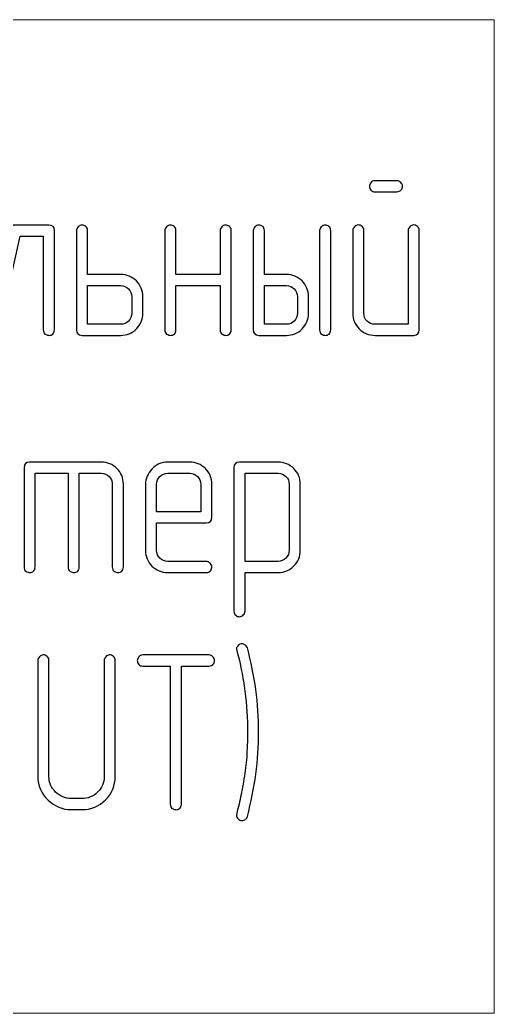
# Model space of a CAD drawing. Header units: millimetres. Extents: x -200 to 200, y -144 to 143.
# Drawn here: x 37.99 to 55.74, y 74.43 to 111.63 of the extents above; entities that cross this region are included whole.
import ezdxf

# ---------------------------------------------------------------- set-up
doc = ezdxf.new("R2010")
doc.units = ezdxf.units.MM
doc.header["$MEASUREMENT"] = 0
doc.layers.add('BLACK', color=7, linetype='Continuous')

msp = doc.modelspace()

# ---------------------------------------------------------------- linework, layer by layer
at = {"layer": 'BLACK', "color": 250, "lineweight": 20}
msp.add_lwpolyline([(10.5513, 74.4343), (55.7383, 74.4343), (55.7383, 111.6283), (10.5513, 111.6283), (10.5513, 74.4343)], close=True, dxfattribs=at)
at = {"layer": 'BLACK', "color": 250}
for points, knots in [([(52.1036, 105.1913), (52.1036, 105.1913), (51.2823, 105.1913), (51.2823, 105.1913), (51.2188, 105.1913), (51.168, 105.211), (51.1285, 105.2491), (51.0932, 105.2943), (51.0749, 105.3437), (51.0749, 105.3987), (51.0749, 105.4297), (51.0918, 105.4707), (51.1271, 105.5257), (51.161, 105.5793), (51.2132, 105.6061), (51.2823, 105.6061), (51.2823, 105.6061), (52.1036, 105.6061), (52.1036, 105.6061), (52.153, 105.6061), (52.201, 105.5835), (52.2447, 105.5398), (52.2885, 105.4961), (52.311, 105.4481), (52.311, 105.3987), (52.311, 105.3493), (52.2927, 105.3013), (52.2574, 105.2576), (52.2207, 105.2138), (52.1699, 105.1913), (52.1036, 105.1913)], [0, 0, 0, 0, 0.1, 0.1, 0.1, 0.2, 0.2, 0.2, 0.3, 0.3, 0.3, 0.4, 0.4, 0.4, 0.5, 0.5, 0.5, 0.6, 0.6, 0.6, 0.7, 0.7, 0.7, 0.8, 0.8, 0.8, 0.9, 0.9, 0.9, 1, 1, 1, 1]), ([(39.2849, 100.0209), (39.2849, 99.956), (39.2652, 99.9024), (39.2271, 99.8643), (39.1875, 99.8318), (39.1382, 99.8149), (39.0775, 99.8149), (39.0521, 99.8149), (39.0041, 99.8318), (38.9321, 99.8643), (38.8912, 99.8982), (38.87, 99.9504), (38.87, 100.0209), (38.87, 100.0209), (38.87, 103.5318), (38.87, 103.5318), (38.87, 103.5318), (38.0022, 103.5318), (38.0022, 103.5318), (38.0022, 103.5318), (37.212, 99.9758), (37.212, 99.9758), (37.1866, 99.8685), (37.1231, 99.8149), (37.0172, 99.8149), (36.9594, 99.8149), (36.91, 99.8332), (36.8663, 99.8713), (36.8239, 99.908), (36.8028, 99.9574), (36.8028, 100.0167), (36.8028, 100.0167), (36.807, 100.0675), (36.807, 100.0675), (36.807, 100.0675), (37.6339, 103.7858), (37.6339, 103.7858), (37.6593, 103.893), (37.727, 103.9466), (37.8371, 103.9466), (37.8371, 103.9466), (39.0775, 103.9466), (39.0775, 103.9466), (39.2158, 103.9466), (39.2849, 103.8775), (39.2849, 103.7406), (39.2849, 103.7406), (39.2849, 100.0209), (39.2849, 100.0209)], [0, 0, 0, 0, 0.0625, 0.0625, 0.0625, 0.125, 0.125, 0.125, 0.1875, 0.1875, 0.1875, 0.25, 0.25, 0.25, 0.3125, 0.3125, 0.3125, 0.375, 0.375, 0.375, 0.4375, 0.4375, 0.4375, 0.5, 0.5, 0.5, 0.5625, 0.5625, 0.5625, 0.625, 0.625, 0.625, 0.6875, 0.6875, 0.6875, 0.75, 0.75, 0.75, 0.8125, 0.8125, 0.8125, 0.875, 0.875, 0.875, 0.9375, 0.9375, 0.9375, 1, 1, 1, 1]), ([(40.5267, 102.0924), (40.5267, 102.0924), (41.7657, 102.0924), (41.7657, 102.0924), (41.9943, 102.0924), (42.1904, 102.0134), (42.3513, 101.854), (42.5122, 101.6959), (42.5926, 101.4984), (42.5926, 101.2641), (42.5926, 101.2641), (42.5926, 100.6432), (42.5926, 100.6432), (42.5926, 100.4118), (42.5122, 100.2157), (42.3527, 100.0548), (42.1933, 99.8953), (41.9971, 99.8149), (41.7657, 99.8149), (41.7657, 99.8149), (40.3193, 99.8149), (40.3193, 99.8149), (40.181, 99.8149), (40.1119, 99.884), (40.1119, 100.0209), (40.1119, 100.0209), (40.1119, 103.7406), (40.1119, 103.7406), (40.1119, 103.7844), (40.133, 103.8295), (40.174, 103.8761), (40.2163, 103.9227), (40.2643, 103.9466), (40.3193, 103.9466), (40.3687, 103.9466), (40.4167, 103.9283), (40.4604, 103.893), (40.5042, 103.8577), (40.5267, 103.8069), (40.5267, 103.7406), (40.5267, 103.7406), (40.5267, 102.0924), (40.5267, 102.0924)], [0, 0, 0, 0, 0.0714286, 0.0714286, 0.0714286, 0.1428571, 0.1428571, 0.1428571, 0.2142857, 0.2142857, 0.2142857, 0.2857143, 0.2857143, 0.2857143, 0.3571429, 0.3571429, 0.3571429, 0.4285714, 0.4285714, 0.4285714, 0.5, 0.5, 0.5, 0.5714286, 0.5714286, 0.5714286, 0.6428571, 0.6428571, 0.6428571, 0.7142857, 0.7142857, 0.7142857, 0.7857143, 0.7857143, 0.7857143, 0.8571429, 0.8571429, 0.8571429, 0.9285714, 0.9285714, 0.9285714, 1, 1, 1, 1]), ([(45.4854, 102.0924), (45.4854, 102.0924), (45.4854, 103.7406), (45.4854, 103.7406), (45.4854, 103.7844), (45.5066, 103.8295), (45.5475, 103.8761), (45.5899, 103.9227), (45.6378, 103.9466), (45.6929, 103.9466), (45.7423, 103.9466), (45.7902, 103.9283), (45.834, 103.893), (45.8777, 103.8577), (45.9003, 103.8055), (45.9003, 103.7406), (45.9003, 103.7406), (45.9003, 100.0209), (45.9003, 100.0209), (45.9003, 99.956), (45.8806, 99.9024), (45.8425, 99.8643), (45.8029, 99.8318), (45.7536, 99.8149), (45.6929, 99.8149), (45.6675, 99.8149), (45.6195, 99.8318), (45.5475, 99.8643), (45.5066, 99.8982), (45.4854, 99.9504), (45.4854, 100.0223), (45.4854, 100.0223), (45.4854, 101.6776), (45.4854, 101.6776), (45.4854, 101.6776), (43.8344, 101.6776), (43.8344, 101.6776), (43.8344, 101.6776), (43.8344, 100.0223), (43.8344, 100.0223), (43.8344, 99.956), (43.8147, 99.9038), (43.7766, 99.8643), (43.7371, 99.8318), (43.6877, 99.8149), (43.627, 99.8149), (43.6016, 99.8149), (43.5536, 99.8318), (43.4817, 99.8643), (43.4407, 99.8982), (43.4196, 99.9504), (43.4196, 100.0209), (43.4196, 100.0209), (43.4196, 103.7406), (43.4196, 103.7406), (43.4196, 103.7844), (43.4407, 103.8295), (43.4817, 103.8761), (43.524, 103.9227), (43.572, 103.9466), (43.627, 103.9466), (43.6764, 103.9466), (43.7244, 103.9283), (43.7681, 103.893), (43.8119, 103.8577), (43.8344, 103.8069), (43.8344, 103.7406), (43.8344, 103.7406), (43.8344, 102.0924), (43.8344, 102.0924), (43.8344, 102.0924), (45.4854, 102.0924), (45.4854, 102.0924)], [0, 0, 0, 0, 0.0416667, 0.0416667, 0.0416667, 0.0833333, 0.0833333, 0.0833333, 0.125, 0.125, 0.125, 0.1666667, 0.1666667, 0.1666667, 0.2083333, 0.2083333, 0.2083333, 0.25, 0.25, 0.25, 0.2916667, 0.2916667, 0.2916667, 0.3333333, 0.3333333, 0.3333333, 0.375, 0.375, 0.375, 0.4166667, 0.4166667, 0.4166667, 0.4583333, 0.4583333, 0.4583333, 0.5, 0.5, 0.5, 0.5416667, 0.5416667, 0.5416667, 0.5833333, 0.5833333, 0.5833333, 0.625, 0.625, 0.625, 0.6666667, 0.6666667, 0.6666667, 0.7083333, 0.7083333, 0.7083333, 0.75, 0.75, 0.75, 0.7916667, 0.7916667, 0.7916667, 0.8333333, 0.8333333, 0.8333333, 0.875, 0.875, 0.875, 0.9166667, 0.9166667, 0.9166667, 0.9583333, 0.9583333, 0.9583333, 1, 1, 1, 1]), ([(47.1421, 102.0924), (47.1421, 102.0924), (47.9676, 102.0924), (47.9676, 102.0924), (48.1962, 102.0924), (48.391, 102.0134), (48.5518, 101.854), (48.7127, 101.6959), (48.7931, 101.4984), (48.7931, 101.2641), (48.7931, 101.2641), (48.7931, 100.6432), (48.7931, 100.6432), (48.7931, 100.4118), (48.7127, 100.2157), (48.5533, 100.0548), (48.3938, 99.8953), (48.1977, 99.8149), (47.9662, 99.8149), (47.9662, 99.8149), (46.9333, 99.8149), (46.9333, 99.8149), (46.7964, 99.8149), (46.7273, 99.884), (46.7273, 100.0209), (46.7273, 100.0209), (46.7273, 103.7406), (46.7273, 103.7406), (46.7273, 103.7844), (46.7484, 103.8295), (46.7894, 103.8761), (46.8317, 103.9227), (46.8797, 103.9466), (46.9347, 103.9466), (46.9841, 103.9466), (47.0321, 103.9283), (47.0758, 103.893), (47.1196, 103.8577), (47.1421, 103.8069), (47.1421, 103.7406), (47.1421, 103.7406), (47.1421, 102.0924), (47.1421, 102.0924)], [0, 0, 0, 0, 0.0714286, 0.0714286, 0.0714286, 0.1428571, 0.1428571, 0.1428571, 0.2142857, 0.2142857, 0.2142857, 0.2857143, 0.2857143, 0.2857143, 0.3571429, 0.3571429, 0.3571429, 0.4285714, 0.4285714, 0.4285714, 0.5, 0.5, 0.5, 0.5714286, 0.5714286, 0.5714286, 0.6428571, 0.6428571, 0.6428571, 0.7142857, 0.7142857, 0.7142857, 0.7857143, 0.7857143, 0.7857143, 0.8571429, 0.8571429, 0.8571429, 0.9285714, 0.9285714, 0.9285714, 1, 1, 1, 1]), ([(49.6229, 100.0209), (49.6229, 99.956), (49.6031, 99.9024), (49.565, 99.8643), (49.5255, 99.8318), (49.4761, 99.8149), (49.4154, 99.8149), (49.39, 99.8149), (49.3421, 99.8318), (49.2701, 99.8643), (49.2292, 99.8982), (49.208, 99.9504), (49.208, 100.0209), (49.208, 100.0209), (49.208, 103.7406), (49.208, 103.7406), (49.208, 103.7844), (49.2292, 103.8295), (49.2701, 103.8761), (49.3124, 103.9227), (49.3604, 103.9466), (49.4154, 103.9466), (49.4648, 103.9466), (49.5128, 103.9283), (49.5566, 103.893), (49.6003, 103.8577), (49.6229, 103.8055), (49.6229, 103.7406), (49.6229, 103.7406), (49.6229, 100.0209), (49.6229, 100.0209)], [0, 0, 0, 0, 0.1, 0.1, 0.1, 0.2, 0.2, 0.2, 0.3, 0.3, 0.3, 0.4, 0.4, 0.4, 0.5, 0.5, 0.5, 0.6, 0.6, 0.6, 0.7, 0.7, 0.7, 0.8, 0.8, 0.8, 0.9, 0.9, 0.9, 1, 1, 1, 1]), ([(52.9376, 100.0223), (52.9376, 99.884), (52.8684, 99.8149), (52.7301, 99.8149), (52.7301, 99.8149), (51.2823, 99.8149), (51.2823, 99.8149), (51.0523, 99.8149), (50.8562, 99.8967), (50.6925, 100.059), (50.5302, 100.2213), (50.4484, 100.416), (50.4484, 100.6418), (50.4484, 100.6418), (50.4484, 103.742), (50.4484, 103.742), (50.4484, 103.7872), (50.4695, 103.8323), (50.5105, 103.8789), (50.5528, 103.9255), (50.6008, 103.9495), (50.6558, 103.9495), (50.7052, 103.9495), (50.7532, 103.9311), (50.7969, 103.8958), (50.8407, 103.8592), (50.8632, 103.8084), (50.8632, 103.742), (50.8632, 103.742), (50.8632, 100.6432), (50.8632, 100.6432), (50.8632, 100.5275), (50.9027, 100.4301), (50.9832, 100.3497), (51.0636, 100.2693), (51.1638, 100.2298), (51.2823, 100.2298), (51.2823, 100.2298), (52.5227, 100.2298), (52.5227, 100.2298), (52.5227, 100.2298), (52.5227, 103.742), (52.5227, 103.742), (52.5227, 103.7872), (52.5439, 103.8323), (52.5848, 103.8789), (52.6271, 103.9255), (52.6751, 103.9495), (52.7301, 103.9495), (52.7795, 103.9495), (52.8275, 103.9311), (52.8713, 103.8958), (52.915, 103.8592), (52.9376, 103.8084), (52.9376, 103.742), (52.9376, 103.742), (52.9376, 100.0223), (52.9376, 100.0223)], [0, 0, 0, 0, 0.0526316, 0.0526316, 0.0526316, 0.1052632, 0.1052632, 0.1052632, 0.1578947, 0.1578947, 0.1578947, 0.2105263, 0.2105263, 0.2105263, 0.2631579, 0.2631579, 0.2631579, 0.3157895, 0.3157895, 0.3157895, 0.3684211, 0.3684211, 0.3684211, 0.4210526, 0.4210526, 0.4210526, 0.4736842, 0.4736842, 0.4736842, 0.5263158, 0.5263158, 0.5263158, 0.5789474, 0.5789474, 0.5789474, 0.6315789, 0.6315789, 0.6315789, 0.6842105, 0.6842105, 0.6842105, 0.7368421, 0.7368421, 0.7368421, 0.7894737, 0.7894737, 0.7894737, 0.8421053, 0.8421053, 0.8421053, 0.8947368, 0.8947368, 0.8947368, 0.9473684, 0.9473684, 0.9473684, 1, 1, 1, 1]), ([(40.5267, 101.6776), (40.5267, 101.6776), (40.5267, 100.2298), (40.5267, 100.2298), (40.5267, 100.2298), (41.7657, 100.2298), (41.7657, 100.2298), (41.88, 100.2298), (41.9788, 100.2693), (42.0578, 100.3497), (42.1382, 100.4301), (42.1777, 100.5275), (42.1777, 100.6432), (42.1777, 100.6432), (42.1777, 101.2641), (42.1777, 101.2641), (42.1777, 101.3798), (42.1382, 101.4772), (42.0578, 101.5576), (41.9788, 101.6381), (41.88, 101.6776), (41.7657, 101.6776), (41.7657, 101.6776), (40.5267, 101.6776), (40.5267, 101.6776)], [0, 0, 0, 0, 0.125, 0.125, 0.125, 0.25, 0.25, 0.25, 0.375, 0.375, 0.375, 0.5, 0.5, 0.5, 0.625, 0.625, 0.625, 0.75, 0.75, 0.75, 0.875, 0.875, 0.875, 1, 1, 1, 1]), ([(47.1421, 101.6776), (47.1421, 101.6776), (47.1421, 100.2298), (47.1421, 100.2298), (47.1421, 100.2298), (47.9662, 100.2298), (47.9662, 100.2298), (48.0819, 100.2298), (48.1793, 100.2693), (48.2583, 100.3497), (48.3388, 100.4301), (48.3783, 100.5275), (48.3783, 100.6432), (48.3783, 100.6432), (48.3783, 101.2641), (48.3783, 101.2641), (48.3783, 101.3798), (48.3388, 101.4772), (48.2583, 101.5576), (48.1793, 101.6381), (48.0819, 101.6776), (47.9662, 101.6776), (47.9662, 101.6776), (47.1421, 101.6776), (47.1421, 101.6776)], [0, 0, 0, 0, 0.125, 0.125, 0.125, 0.25, 0.25, 0.25, 0.375, 0.375, 0.375, 0.5, 0.5, 0.5, 0.625, 0.625, 0.625, 0.75, 0.75, 0.75, 0.875, 0.875, 0.875, 1, 1, 1, 1]), ([(39.7993, 94.6516), (39.7993, 94.6516), (38.5631, 94.6516), (38.5631, 94.6516), (38.5631, 94.6516), (38.5631, 91.1407), (38.5631, 91.1407), (38.5631, 91.0758), (38.5434, 91.0222), (38.5053, 90.9841), (38.4658, 90.9516), (38.4164, 90.9347), (38.3557, 90.9347), (38.3303, 90.9347), (38.2823, 90.9516), (38.2104, 90.9841), (38.1694, 91.018), (38.1483, 91.0702), (38.1483, 91.1407), (38.1483, 91.1407), (38.1483, 94.8604), (38.1483, 94.8604), (38.1483, 94.9973), (38.2174, 95.0664), (38.3543, 95.0664), (38.3543, 95.0664), (41.0396, 95.0664), (41.0396, 95.0664), (41.2682, 95.0664), (41.463, 94.9874), (41.6238, 94.8294), (41.7847, 94.6699), (41.8651, 94.4738), (41.8651, 94.2395), (41.8651, 94.2395), (41.8651, 91.1407), (41.8651, 91.1407), (41.8651, 91.0758), (41.8454, 91.0222), (41.8073, 90.9841), (41.7678, 90.9516), (41.7184, 90.9347), (41.6577, 90.9347), (41.6323, 90.9347), (41.5843, 90.9516), (41.5124, 90.9841), (41.4714, 91.018), (41.4503, 91.0702), (41.4503, 91.1407), (41.4503, 91.1407), (41.4503, 94.2381), (41.4503, 94.2381), (41.4503, 94.3538), (41.4108, 94.4526), (41.3303, 94.5316), (41.2513, 94.6121), (41.1539, 94.6516), (41.0382, 94.6516), (41.0382, 94.6516), (40.2141, 94.6516), (40.2141, 94.6516), (40.2141, 94.6516), (40.2141, 91.1407), (40.2141, 91.1407), (40.2141, 91.0758), (40.1944, 91.0222), (40.1563, 90.9841), (40.1168, 90.9516), (40.0674, 90.9347), (40.0067, 90.9347), (39.9813, 90.9347), (39.9333, 90.9516), (39.8614, 90.9841), (39.8204, 91.018), (39.7993, 91.0702), (39.7993, 91.1407), (39.7993, 91.1407), (39.7993, 94.6516), (39.7993, 94.6516)], [0, 0, 0, 0, 0.0384615, 0.0384615, 0.0384615, 0.0769231, 0.0769231, 0.0769231, 0.1153846, 0.1153846, 0.1153846, 0.1538462, 0.1538462, 0.1538462, 0.1923077, 0.1923077, 0.1923077, 0.2307692, 0.2307692, 0.2307692, 0.2692308, 0.2692308, 0.2692308, 0.3076923, 0.3076923, 0.3076923, 0.3461538, 0.3461538, 0.3461538, 0.3846154, 0.3846154, 0.3846154, 0.4230769, 0.4230769, 0.4230769, 0.4615385, 0.4615385, 0.4615385, 0.5, 0.5, 0.5, 0.5384615, 0.5384615, 0.5384615, 0.5769231, 0.5769231, 0.5769231, 0.6153846, 0.6153846, 0.6153846, 0.6538462, 0.6538462, 0.6538462, 0.6923077, 0.6923077, 0.6923077, 0.7307692, 0.7307692, 0.7307692, 0.7692308, 0.7692308, 0.7692308, 0.8076923, 0.8076923, 0.8076923, 0.8461538, 0.8461538, 0.8461538, 0.8846154, 0.8846154, 0.8846154, 0.9230769, 0.9230769, 0.9230769, 0.9615385, 0.9615385, 0.9615385, 1, 1, 1, 1]), ([(43.1111, 92.7889), (43.1111, 92.7889), (43.1111, 91.7602), (43.1111, 91.7602), (43.1111, 91.6459), (43.1506, 91.5485), (43.2311, 91.4695), (43.3101, 91.3891), (43.4089, 91.3496), (43.5246, 91.3496), (43.5246, 91.3496), (44.971, 91.3496), (44.971, 91.3496), (45.0204, 91.3496), (45.0669, 91.327), (45.1107, 91.2832), (45.1544, 91.2395), (45.177, 91.1915), (45.177, 91.1421), (45.177, 91.0927), (45.1587, 91.0448), (45.1234, 91.001), (45.0867, 90.9573), (45.0359, 90.9347), (44.9696, 90.9347), (44.9696, 90.9347), (43.5232, 90.9347), (43.5232, 90.9347), (43.2918, 90.9347), (43.0956, 91.0151), (42.9362, 91.1746), (42.7767, 91.334), (42.6963, 91.5302), (42.6963, 91.7616), (42.6963, 91.7616), (42.6963, 94.2395), (42.6963, 94.2395), (42.6963, 94.447), (42.7753, 94.6361), (42.9319, 94.8082), (43.0886, 94.9804), (43.2861, 95.0664), (43.5232, 95.0664), (43.5232, 95.0664), (44.3501, 95.0664), (44.3501, 95.0664), (44.5787, 95.0664), (44.7734, 94.9874), (44.9357, 94.828), (45.0966, 94.6699), (45.177, 94.4724), (45.177, 94.2381), (45.177, 94.2381), (45.177, 92.9963), (45.177, 92.9963), (45.177, 92.8581), (45.1079, 92.7889), (44.971, 92.7889), (44.971, 92.7889), (43.1111, 92.7889), (43.1111, 92.7889)], [0, 0, 0, 0, 0.05, 0.05, 0.05, 0.1, 0.1, 0.1, 0.15, 0.15, 0.15, 0.2, 0.2, 0.2, 0.25, 0.25, 0.25, 0.3, 0.3, 0.3, 0.35, 0.35, 0.35, 0.4, 0.4, 0.4, 0.45, 0.45, 0.45, 0.5, 0.5, 0.5, 0.55, 0.55, 0.55, 0.6, 0.6, 0.6, 0.65, 0.65, 0.65, 0.7, 0.7, 0.7, 0.75, 0.75, 0.75, 0.8, 0.8, 0.8, 0.85, 0.85, 0.85, 0.9, 0.9, 0.9, 0.95, 0.95, 0.95, 1, 1, 1, 1]), ([(46.4188, 90.9347), (46.4188, 90.9347), (46.4188, 89.4855), (46.4188, 89.4855), (46.4188, 89.4347), (46.3963, 89.3881), (46.3525, 89.3444), (46.3088, 89.2992), (46.2608, 89.278), (46.2114, 89.2766), (46.162, 89.278), (46.114, 89.295), (46.0703, 89.3317), (46.0265, 89.3669), (46.004, 89.4177), (46.004, 89.4841), (46.004, 89.4841), (46.004, 94.859), (46.004, 94.859), (46.004, 94.9973), (46.0731, 95.0664), (46.2114, 95.0664), (46.2114, 95.0664), (47.662, 95.0664), (47.662, 95.0664), (47.885, 95.0664), (48.0783, 94.9874), (48.2406, 94.8294), (48.4029, 94.6713), (48.4847, 94.4766), (48.4847, 94.2452), (48.4847, 94.2452), (48.4847, 91.7644), (48.4847, 91.7644), (48.4847, 91.5358), (48.4057, 91.3411), (48.2476, 91.1788), (48.0882, 91.0165), (47.8935, 90.9347), (47.662, 90.9347), (47.662, 90.9347), (46.4188, 90.9347), (46.4188, 90.9347)], [0, 0, 0, 0, 0.0714286, 0.0714286, 0.0714286, 0.1428571, 0.1428571, 0.1428571, 0.2142857, 0.2142857, 0.2142857, 0.2857143, 0.2857143, 0.2857143, 0.3571429, 0.3571429, 0.3571429, 0.4285714, 0.4285714, 0.4285714, 0.5, 0.5, 0.5, 0.5714286, 0.5714286, 0.5714286, 0.6428571, 0.6428571, 0.6428571, 0.7142857, 0.7142857, 0.7142857, 0.7857143, 0.7857143, 0.7857143, 0.8571429, 0.8571429, 0.8571429, 0.9285714, 0.9285714, 0.9285714, 1, 1, 1, 1]), ([(43.1111, 93.2038), (43.1111, 93.2038), (44.7621, 93.2038), (44.7621, 93.2038), (44.7621, 93.2038), (44.7621, 94.2381), (44.7621, 94.2381), (44.7621, 94.3538), (44.7226, 94.4512), (44.6422, 94.5316), (44.5632, 94.6121), (44.4644, 94.6516), (44.3501, 94.6516), (44.3501, 94.6516), (43.5246, 94.6516), (43.5246, 94.6516), (43.4089, 94.6516), (43.3101, 94.6121), (43.2311, 94.5316), (43.1506, 94.4512), (43.1111, 94.3538), (43.1111, 94.2381), (43.1111, 94.2381), (43.1111, 93.2038), (43.1111, 93.2038)], [0, 0, 0, 0, 0.125, 0.125, 0.125, 0.25, 0.25, 0.25, 0.375, 0.375, 0.375, 0.5, 0.5, 0.5, 0.625, 0.625, 0.625, 0.75, 0.75, 0.75, 0.875, 0.875, 0.875, 1, 1, 1, 1]), ([(46.4188, 91.3496), (46.4188, 91.3496), (47.6606, 91.3496), (47.6606, 91.3496), (47.7679, 91.3496), (47.8638, 91.3905), (47.9457, 91.4737), (48.0289, 91.5556), (48.0698, 91.653), (48.0698, 91.7658), (48.0698, 91.7658), (48.0698, 94.2438), (48.0698, 94.2438), (48.0698, 94.3567), (48.0303, 94.4526), (47.9499, 94.5316), (47.8709, 94.6121), (47.7735, 94.6516), (47.6606, 94.6516), (47.6606, 94.6516), (46.4188, 94.6516), (46.4188, 94.6516), (46.4188, 94.6516), (46.4188, 91.3496), (46.4188, 91.3496)], [0, 0, 0, 0, 0.125, 0.125, 0.125, 0.25, 0.25, 0.25, 0.375, 0.375, 0.375, 0.5, 0.5, 0.5, 0.625, 0.625, 0.625, 0.75, 0.75, 0.75, 0.875, 0.875, 0.875, 1, 1, 1, 1]), ([(46.5048, 81.8033), (46.4963, 81.7568), (46.4738, 81.7187), (46.4371, 81.6918), (46.399, 81.6636), (46.3566, 81.6509), (46.3101, 81.6495), (46.2494, 81.6509), (46.2, 81.6693), (46.1605, 81.7074), (46.1196, 81.7412), (46.0984, 81.7892), (46.0984, 81.8527), (46.0984, 81.8527), (46.1069, 81.9106), (46.1069, 81.9106), (46.1675, 82.1392), (46.224, 82.3762), (46.272, 82.6218), (46.3214, 82.8673), (46.3679, 83.134), (46.4131, 83.4233), (46.4131, 83.4233), (46.4582, 83.8156), (46.4582, 83.8156), (46.4582, 83.8156), (46.4794, 84.0145), (46.4794, 84.0145), (46.4794, 84.0145), (46.4794, 84.1881), (46.4794, 84.1881), (46.4794, 84.1881), (46.4963, 84.3984), (46.4963, 84.3984), (46.4963, 84.3984), (46.5133, 84.6792), (46.5133, 84.6792), (46.5133, 84.6792), (46.5133, 84.9572), (46.5133, 84.9572), (46.5133, 85.4581), (46.4794, 85.9689), (46.4131, 86.4896), (46.3806, 86.7521), (46.3397, 87.0033), (46.2889, 87.246), (46.2889, 87.246), (46.2056, 87.6341), (46.2056, 87.6341), (46.2056, 87.6341), (46.1069, 88.0024), (46.1069, 88.0024), (46.1069, 88.0024), (46.0984, 88.0644), (46.0984, 88.0644), (46.0984, 88.1138), (46.1196, 88.159), (46.1605, 88.2013), (46.2028, 88.2422), (46.2522, 88.2634), (46.3101, 88.2634), (46.3425, 88.2634), (46.375, 88.2521), (46.406, 88.2295), (46.4413, 88.2126), (46.4752, 88.1731), (46.5048, 88.1096), (46.787, 87.0795), (46.9281, 86.0282), (46.9281, 84.9572), (46.9281, 83.9129), (46.787, 82.8617), (46.5048, 81.8033)], [0, 0, 0, 0, 0.0416667, 0.0416667, 0.0416667, 0.0833333, 0.0833333, 0.0833333, 0.125, 0.125, 0.125, 0.1666667, 0.1666667, 0.1666667, 0.2083333, 0.2083333, 0.2083333, 0.25, 0.25, 0.25, 0.2916667, 0.2916667, 0.2916667, 0.3333333, 0.3333333, 0.3333333, 0.375, 0.375, 0.375, 0.4166667, 0.4166667, 0.4166667, 0.4583333, 0.4583333, 0.4583333, 0.5, 0.5, 0.5, 0.5416667, 0.5416667, 0.5416667, 0.5833333, 0.5833333, 0.5833333, 0.625, 0.625, 0.625, 0.6666667, 0.6666667, 0.6666667, 0.7083333, 0.7083333, 0.7083333, 0.75, 0.75, 0.75, 0.7916667, 0.7916667, 0.7916667, 0.8333333, 0.8333333, 0.8333333, 0.875, 0.875, 0.875, 0.9166667, 0.9166667, 0.9166667, 0.9583333, 0.9583333, 0.9583333, 1, 1, 1, 1]), ([(41.5603, 83.2963), (41.5603, 82.9562), (41.4389, 82.6655), (41.1962, 82.4214), (40.9549, 82.1773), (40.6614, 82.0545), (40.3171, 82.0545), (40.3171, 82.0545), (39.9036, 82.0545), (39.9036, 82.0545), (39.5875, 82.0545), (39.3011, 82.1744), (39.0471, 82.4143), (38.7917, 82.6542), (38.6647, 82.9477), (38.6647, 83.2963), (38.6647, 83.2963), (38.6647, 87.6411), (38.6647, 87.6411), (38.6647, 87.6849), (38.6858, 87.73), (38.7268, 87.778), (38.7691, 87.8246), (38.8171, 87.8485), (38.8721, 87.8485), (38.9215, 87.8485), (38.9695, 87.8302), (39.0132, 87.7935), (39.057, 87.7582), (39.0795, 87.7074), (39.0795, 87.6411), (39.0795, 87.6411), (39.0795, 83.2963), (39.0795, 83.2963), (39.0795, 83.0733), (39.1628, 82.88), (39.3293, 82.7149), (39.4958, 82.5512), (39.6877, 82.4694), (39.9036, 82.4694), (39.9036, 82.4694), (40.3171, 82.4694), (40.3171, 82.4694), (40.5386, 82.4694), (40.7334, 82.5484), (40.8985, 82.705), (41.0636, 82.8631), (41.1454, 83.0592), (41.1454, 83.2963), (41.1454, 83.2963), (41.1454, 87.6411), (41.1454, 87.6411), (41.1454, 87.6849), (41.1666, 87.73), (41.2075, 87.778), (41.2498, 87.8246), (41.2978, 87.8485), (41.3528, 87.8485), (41.4022, 87.8485), (41.4502, 87.8302), (41.494, 87.7935), (41.5377, 87.7582), (41.5603, 87.7074), (41.5603, 87.6411), (41.5603, 87.6411), (41.5603, 83.2963), (41.5603, 83.2963)], [0, 0, 0, 0, 0.0454545, 0.0454545, 0.0454545, 0.0909091, 0.0909091, 0.0909091, 0.1363636, 0.1363636, 0.1363636, 0.1818182, 0.1818182, 0.1818182, 0.2272727, 0.2272727, 0.2272727, 0.2727273, 0.2727273, 0.2727273, 0.3181818, 0.3181818, 0.3181818, 0.3636364, 0.3636364, 0.3636364, 0.4090909, 0.4090909, 0.4090909, 0.4545455, 0.4545455, 0.4545455, 0.5, 0.5, 0.5, 0.5454545, 0.5454545, 0.5454545, 0.5909091, 0.5909091, 0.5909091, 0.6363636, 0.6363636, 0.6363636, 0.6818182, 0.6818182, 0.6818182, 0.7272727, 0.7272727, 0.7272727, 0.7727273, 0.7727273, 0.7727273, 0.8181818, 0.8181818, 0.8181818, 0.8636364, 0.8636364, 0.8636364, 0.9090909, 0.9090909, 0.9090909, 0.9545455, 0.9545455, 0.9545455, 1, 1, 1, 1]), ([(43.6219, 87.4309), (43.6219, 87.4309), (42.5918, 87.4309), (42.5918, 87.4309), (42.5283, 87.4309), (42.4775, 87.4506), (42.4394, 87.4887), (42.4041, 87.5339), (42.3858, 87.5833), (42.3858, 87.6383), (42.3858, 87.6693), (42.4027, 87.7103), (42.438, 87.7653), (42.4718, 87.8189), (42.5241, 87.8457), (42.5918, 87.8457), (42.5918, 87.8457), (45.0754, 87.8457), (45.0754, 87.8457), (45.1247, 87.8457), (45.1713, 87.8231), (45.2151, 87.7794), (45.2588, 87.7357), (45.2814, 87.6877), (45.2814, 87.6383), (45.2814, 87.5889), (45.263, 87.5409), (45.2278, 87.4972), (45.1911, 87.4534), (45.1403, 87.4309), (45.0739, 87.4309), (45.0739, 87.4309), (44.0368, 87.4309), (44.0368, 87.4309), (44.0368, 87.4309), (44.0368, 82.2591), (44.0368, 82.2591), (44.0368, 82.1928), (44.017, 82.1406), (43.9789, 82.1025), (43.9394, 82.0686), (43.89, 82.0531), (43.8293, 82.0517), (43.8039, 82.0531), (43.756, 82.0686), (43.684, 82.1025), (43.6431, 82.1349), (43.6219, 82.1871), (43.6219, 82.2591), (43.6219, 82.2591), (43.6219, 87.4309), (43.6219, 87.4309)], [0, 0, 0, 0, 0.0588235, 0.0588235, 0.0588235, 0.1176471, 0.1176471, 0.1176471, 0.1764706, 0.1764706, 0.1764706, 0.2352941, 0.2352941, 0.2352941, 0.2941176, 0.2941176, 0.2941176, 0.3529412, 0.3529412, 0.3529412, 0.4117647, 0.4117647, 0.4117647, 0.4705882, 0.4705882, 0.4705882, 0.5294118, 0.5294118, 0.5294118, 0.5882353, 0.5882353, 0.5882353, 0.6470588, 0.6470588, 0.6470588, 0.7058824, 0.7058824, 0.7058824, 0.7647059, 0.7647059, 0.7647059, 0.8235294, 0.8235294, 0.8235294, 0.8823529, 0.8823529, 0.8823529, 0.9411765, 0.9411765, 0.9411765, 1, 1, 1, 1])]:
    msp.add_open_spline(points, degree=3, knots=knots, dxfattribs=at)

doc.saveas('drawing.dxf')
